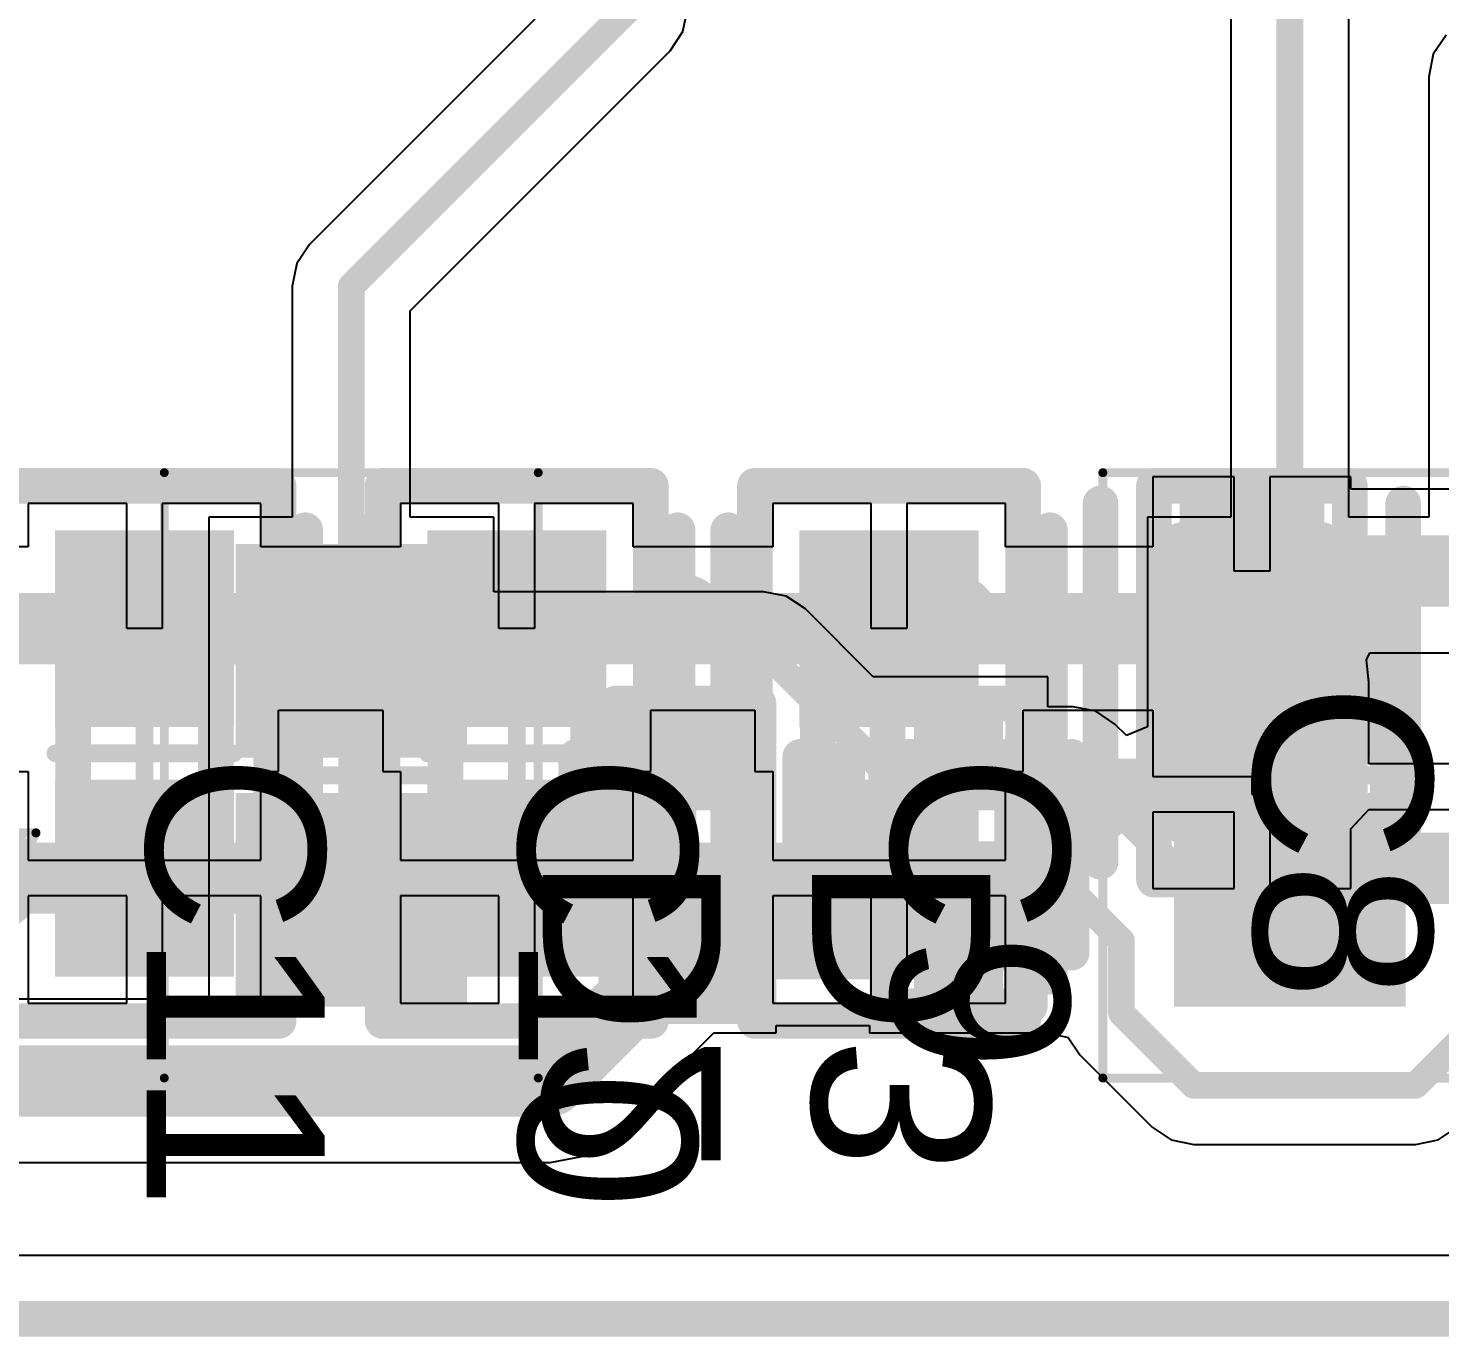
# Model space of a CAD drawing. Header units: millimetres. Extents: x 9.6 to 105, y 7.6 to 66.9.
# Drawn here: x 76.69 to 84.62, y 8.34 to 15.69 of the extents above; entities that cross this region are included whole.
import ezdxf

# ---------------------------------------------------------------- set-up
doc = ezdxf.new("R2010")
doc.units = ezdxf.units.MM
for name, color, linetype in [('BottomLayer', 5, 'Continuous'), ('BottomOverlay', 54, 'Continuous'), ('BottomPaste', 16, 'Continuous'), ('BottomSolder', 6, 'Continuous'), ('DrillDrawing', 1, 'Continuous'), ('KeepOutLayer', 6, 'Continuous'), ('Mechanical13', 56, 'Continuous'), ('Mechanical15', 56, 'Continuous'), ('Mechanical16', 56, 'Continuous'), ('Mechanical2', 216, 'Continuous'), ('Mechanical20', 56, 'Continuous'), ('Mechanical21', 56, 'Continuous'), ('Mechanical23', 56, 'Continuous'), ('Mechanical24', 56, 'Continuous'), ('Mechanical3', 76, 'Continuous'), ('Mechanical5', 56, 'Continuous'), ('TopLayer', 1, 'Continuous'), ('TopOverlay', 2, 'Continuous'), ('TopPaste', 8, 'Continuous'), ('TopSolder', 216, 'Continuous')]:
    doc.layers.add(name, color=color, linetype=linetype)
doc.styles.add('Arial', font='arial.ttf', dxfattribs={"height": 0.2})

msp = doc.modelspace()

# ---------------------------------------------------------------- hatches: boundary and pattern name
at = {"layer": 'BottomLayer'}
for points in [[(79.054, 11.695), (77.954, 11.695), (77.954, 12.695), (79.054, 12.695)], [(84.3249, 11.695), (83.2249, 11.695), (83.2249, 12.695), (84.3249, 12.695)], [(80.641, 11.799), (80.641, 11.299), (80.141, 11.299), (80.141, 11.799)], [(82.165, 11.799), (82.165, 11.299), (81.665, 11.299), (81.665, 11.799)], [(79.054, 10.2951), (77.954, 10.2951), (77.954, 11.2951), (79.054, 11.2951)], [(84.3249, 10.2951), (83.2249, 10.2951), (83.2249, 11.2951), (84.3249, 11.2951)], [(80.641, 10.799), (80.641, 10.299), (80.141, 10.299), (80.141, 10.799)], [(82.165, 10.799), (82.165, 10.299), (81.665, 10.299), (81.665, 10.799)]]:
    msp.add_hatch(color=5, dxfattribs=at).paths.add_polyline_path(points)
at = {"layer": 'BottomPaste'}
for points in [[(79.004, 11.745), (78.004, 11.745), (78.004, 12.645), (79.004, 12.645)], [(84.2749, 11.745), (83.2749, 11.745), (83.2749, 12.645), (84.2749, 12.645)], [(80.641, 11.799), (80.641, 11.299), (80.141, 11.299), (80.141, 11.799)], [(82.165, 11.799), (82.165, 11.299), (81.665, 11.299), (81.665, 11.799)], [(79.004, 10.3451), (78.004, 10.3451), (78.004, 11.2451), (79.004, 11.2451)], [(84.2749, 10.3451), (83.2749, 10.3451), (83.2749, 11.2451), (84.2749, 11.2451)], [(80.641, 10.799), (80.641, 10.299), (80.141, 10.299), (80.141, 10.799)], [(82.165, 10.799), (82.165, 10.299), (81.665, 10.299), (81.665, 10.799)]]:
    msp.add_hatch(color=16, dxfattribs=at).paths.add_polyline_path(points)
at = {"layer": 'BottomSolder'}
for points in [[(79.154, 11.595), (77.854, 11.595), (77.854, 12.795), (79.154, 12.795)], [(84.4249, 11.595), (83.1249, 11.595), (83.1249, 12.795), (84.4249, 12.795)], [(80.641, 11.799), (80.641, 11.299), (80.141, 11.299), (80.141, 11.799)], [(82.165, 11.799), (82.165, 11.299), (81.665, 11.299), (81.665, 11.799)], [(79.154, 10.1951), (77.854, 10.1951), (77.854, 11.3951), (79.154, 11.3951)], [(84.4249, 10.1951), (83.1249, 10.1951), (83.1249, 11.3951), (84.4249, 11.3951)], [(80.641, 10.799), (80.641, 10.299), (80.141, 10.299), (80.141, 10.799)], [(82.165, 10.799), (82.165, 10.299), (81.665, 10.299), (81.665, 10.799)]]:
    msp.add_hatch(color=6, dxfattribs=at).paths.add_polyline_path(points)
h = msp.add_hatch(color=6, dxfattribs=at)
edge = h.paths.add_edge_path()
edge.add_arc((76.4794, 10.9178), 0.3, 0, 360)
at = {"layer": 'TopLayer'}
for points in [[(83.9678, 13.0215), (83.9678, 12.2634), (83.1557, 12.2634), (83.1557, 13.0215)], [(77.8461, 12.8715), (77.8461, 11.7665), (76.8399, 11.7665), (76.8399, 12.8715)], [(79.9367, 12.8715), (79.9367, 11.7665), (78.9305, 11.7665), (78.9305, 12.8715)], [(82.0273, 12.8715), (82.0273, 11.7665), (81.0211, 11.7665), (81.0211, 12.8715)], [(83.9678, 11.7675), (83.9678, 11.0094), (83.1557, 11.0094), (83.1557, 11.7675)], [(77.8461, 11.4704), (77.8461, 10.3653), (76.8399, 10.3653), (76.8399, 11.4704)], [(79.9367, 11.4704), (79.9367, 10.3653), (78.9305, 10.3653), (78.9305, 11.4704)], [(82.0273, 11.4704), (82.0273, 10.3653), (81.0211, 10.3653), (81.0211, 11.4704)]]:
    msp.add_hatch(color=1, dxfattribs=at).paths.add_polyline_path(points)
at = {"layer": 'TopPaste'}
for points in [[(83.9678, 13.0215), (83.9678, 12.2634), (83.1557, 12.2634), (83.1557, 13.0215)], [(77.8461, 12.8715), (77.8461, 11.7665), (76.8399, 11.7665), (76.8399, 12.8715)], [(79.9367, 12.8715), (79.9367, 11.7665), (78.9305, 11.7665), (78.9305, 12.8715)], [(82.0273, 12.8715), (82.0273, 11.7665), (81.0211, 11.7665), (81.0211, 12.8715)], [(83.9678, 11.7675), (83.9678, 11.0094), (83.1557, 11.0094), (83.1557, 11.7675)], [(77.8461, 11.4704), (77.8461, 10.3653), (76.8399, 10.3653), (76.8399, 11.4704)], [(79.9367, 11.4704), (79.9367, 10.3653), (78.9305, 10.3653), (78.9305, 11.4704)], [(82.0273, 11.4704), (82.0273, 10.3653), (81.0211, 10.3653), (81.0211, 11.4704)]]:
    msp.add_hatch(color=8, dxfattribs=at).paths.add_polyline_path(points)
at = {"layer": 'TopSolder'}
for points in [[(83.9678, 13.0215), (83.9678, 12.2634), (83.1557, 12.2634), (83.1557, 13.0215)], [(77.8461, 12.8715), (77.8461, 11.7665), (76.8399, 11.7665), (76.8399, 12.8715)], [(79.9367, 12.8715), (79.9367, 11.7665), (78.9305, 11.7665), (78.9305, 12.8715)], [(82.0273, 12.8715), (82.0273, 11.7665), (81.0211, 11.7665), (81.0211, 12.8715)], [(83.9678, 11.7675), (83.9678, 11.0094), (83.1557, 11.0094), (83.1557, 11.7675)], [(77.8461, 11.4704), (77.8461, 10.3653), (76.8399, 10.3653), (76.8399, 11.4704)], [(79.9367, 11.4704), (79.9367, 10.3653), (78.9305, 10.3653), (78.9305, 11.4704)], [(82.0273, 11.4704), (82.0273, 10.3653), (81.0211, 10.3653), (81.0211, 11.4704)]]:
    msp.add_hatch(color=216, dxfattribs=at).paths.add_polyline_path(points)
h = msp.add_hatch(color=216, dxfattribs=at)
edge = h.paths.add_edge_path()
edge.add_arc((76.4794, 10.9178), 0.3, 0, 360)

# ---------------------------------------------------------------- linework, layer by layer
at = {"layer": 'BottomLayer'}
for p, q in [((84.1063, 12.945), (84.1063, 17.0123)), ((83.4436, 16.875), (83.4436, 12.945)), ((80.3669, 15.672), (80.3922, 15.7988)), ((79.5355, 15.7421), (78.2697, 14.4763)), ((80.2951, 15.5645), (80.3669, 15.672)), ((84.6525, 15.6521), (84.5807, 15.5446)), ((78.8353, 14.1047), (80.2951, 15.5645)), ((84.5807, 15.5446), (84.5554, 15.4178)), ((84.5554, 15.4178), (84.5554, 12.945)), ((78.2697, 14.4763), (78.1978, 14.3688)), ((78.1978, 14.3688), (78.1726, 14.242)), ((78.1726, 14.242), (78.1726, 12.945)), ((78.8353, 12.945), (78.8353, 14.1047)), ((78.1726, 12.945), (77.704, 12.945)), ((77.704, 12.945), (77.704, 11.445)), ((79.304, 12.945), (78.8353, 12.945)), ((79.304, 12.5264), (79.304, 12.945)), ((83.4436, 12.945), (82.9749, 12.945)), ((82.9749, 12.945), (82.9749, 11.7666)), ((84.5554, 12.945), (84.1063, 12.945)), ((80.8198, 12.5264), (79.304, 12.5264)), ((80.9466, 12.5012), (80.8198, 12.5264)), ((81.0541, 12.4294), (80.9466, 12.5012)), ((81.4344, 12.049), (81.0541, 12.4294)), ((82.415, 12.049), (81.4344, 12.049)), ((82.415, 11.8803), (82.415, 12.049)), ((82.558, 11.8803), (82.415, 11.8803)), ((82.6848, 11.8551), (82.558, 11.8803)), ((82.7923, 11.7833), (82.6848, 11.8551)), ((82.8576, 11.718), (82.7923, 11.7833)), ((82.9749, 11.7666), (82.8576, 11.718)), ((77.704, 11.445), (77.704, 10.2378)), ((77.704, 10.2378), (73.723, 10.2378)), ((80.891, 10.049), (80.891, 10.0902)), ((80.891, 10.0902), (81.415, 10.0902)), ((81.415, 10.0902), (81.415, 10.049)), ((79.9455, 9.4546), (80.5399, 10.049)), ((80.5399, 10.049), (80.891, 10.049)), ((81.415, 10.049), (82.415, 10.049)), ((82.415, 10.049), (82.415, 10.049)), ((82.415, 10.049), (82.5308, 10.0219)), ((82.5308, 10.0219), (82.5951, 9.9257)), ((82.5951, 9.9257), (83.0015, 9.5193)), ((83.0015, 9.5193), (83.109, 9.4475)), ((84.6072, 9.4475), (84.7147, 9.5193)), ((79.7966, 9.3551), (79.9455, 9.4546)), ((83.109, 9.4475), (83.2358, 9.4222)), ((84.4804, 9.4222), (84.6072, 9.4475)), ((79.621, 9.3202), (79.7966, 9.3551)), ((83.2358, 9.4222), (84.4804, 9.4222)), ((73.533, 9.3202), (79.621, 9.3202)), ((101.2614, 8.7989), (13.2926, 8.7989))]:
    msp.add_line(p, q, dxfattribs=at)
for points, const_width in [([(83.7749, 12.195), (83.7749, 17.0123)], 0.15), ([(78.504, 14.242), (80.0608, 15.7988)], 0.15), ([(78.504, 12.195), (78.504, 14.242)], 0.15), ([(78.504, 12.195), (80.8198, 12.195)], 0.15), ([(80.8198, 12.195), (81.4832, 11.5316)], 0.15), ([(79.6371, 10.7951), (80.391, 11.549)], 0.15), ([(81.4832, 11.1506), (81.4832, 11.5316)], 0.15), ([(81.915, 11.549), (82.558, 11.549)], 0.15), ([(82.558, 11.549), (83.3119, 10.7951)], 0.15), ([(81.4832, 11.1506), (81.5848, 11.049)], 0.15), ([(81.5848, 11.049), (82.3468, 11.049)], 0.15), ([(82.3468, 11.049), (82.8294, 10.5664)], 0.15), ([(78.504, 10.7951), (79.6371, 10.7951)], 0.15), ([(83.3119, 10.7951), (83.7749, 10.7951)], 0.15), ([(79.621, 9.779), (80.391, 10.549)], 0.4), ([(80.391, 10.549), (81.915, 10.549)], 0.4), ([(82.8294, 10.16), (82.8294, 10.5664)], 0.15), ([(82.8294, 10.16), (83.2358, 9.7536)], 0.15), ([(84.4804, 9.7536), (84.8868, 10.16)], 0.15), ([(75.311, 9.779), (79.621, 9.779)], 0.4), ([(83.2358, 9.7536), (84.4804, 9.7536)], 0.15)]:
    msp.add_lwpolyline(points, dxfattribs=dict(at, const_width=const_width))
for points, const_width in [([(78.4665, 14.242, 1), (78.5415, 14.242, 1)], 0.075), ([(78.4665, 14.242, 1), (78.5415, 14.242, 1)], 0.075), ([(78.4665, 12.195, 1), (78.5415, 12.195, 1)], 0.075), ([(78.4665, 12.195, 1), (78.5415, 12.195, 1)], 0.075), ([(80.7823, 12.195, 1), (80.8573, 12.195, 1)], 0.075), ([(80.7823, 12.195, 1), (80.8573, 12.195, 1)], 0.075), ([(83.7374, 12.195, 1), (83.8124, 12.195, 1)], 0.075), ([(80.3535, 11.549, 1), (80.4285, 11.549, 1)], 0.075), ([(81.4457, 11.5316, 1), (81.5207, 11.5316, 1)], 0.075), ([(81.4457, 11.5316, 1), (81.5207, 11.5316, 1)], 0.075), ([(81.8775, 11.549, 1), (81.9525, 11.549, 1)], 0.075), ([(82.5205, 11.549, 1), (82.5955, 11.549, 1)], 0.075), ([(82.5205, 11.549, 1), (82.5955, 11.549, 1)], 0.075), ([(81.4457, 11.1506, 1), (81.5207, 11.1506, 1)], 0.075), ([(81.4457, 11.1506, 1), (81.5207, 11.1506, 1)], 0.075), ([(81.5473, 11.049, 1), (81.6223, 11.049, 1)], 0.075), ([(81.5473, 11.049, 1), (81.6223, 11.049, 1)], 0.075), ([(82.3093, 11.049, 1), (82.3843, 11.049, 1)], 0.075), ([(82.3093, 11.049, 1), (82.3843, 11.049, 1)], 0.075), ([(78.4665, 10.7951, 1), (78.5415, 10.7951, 1)], 0.075), ([(79.5996, 10.7951, 1), (79.6746, 10.7951, 1)], 0.075), ([(79.5996, 10.7951, 1), (79.6746, 10.7951, 1)], 0.075), ([(83.2744, 10.7951, 1), (83.3494, 10.7951, 1)], 0.075), ([(83.2744, 10.7951, 1), (83.3494, 10.7951, 1)], 0.075), ([(83.7374, 10.7951, 1), (83.8124, 10.7951, 1)], 0.075), ([(80.291, 10.549, 1), (80.491, 10.549, 1)], 0.2), ([(80.291, 10.549, 1), (80.491, 10.549, 1)], 0.2), ([(81.815, 10.549, 1), (82.015, 10.549, 1)], 0.2), ([(82.7919, 10.5664, 1), (82.8669, 10.5664, 1)], 0.075), ([(82.7919, 10.5664, 1), (82.8669, 10.5664, 1)], 0.075), ([(82.7919, 10.16, 1), (82.8669, 10.16, 1)], 0.075), ([(82.7919, 10.16, 1), (82.8669, 10.16, 1)], 0.075), ([(79.521, 9.779, 1), (79.721, 9.779, 1)], 0.2), ([(79.521, 9.779, 1), (79.721, 9.779, 1)], 0.2), ([(83.1983, 9.7536, 1), (83.2733, 9.7536, 1)], 0.075), ([(83.1983, 9.7536, 1), (83.2733, 9.7536, 1)], 0.075), ([(84.4429, 9.7536, 1), (84.5179, 9.7536, 1)], 0.075), ([(84.4429, 9.7536, 1), (84.5179, 9.7536, 1)], 0.075)]:
    msp.add_lwpolyline(points, format="xyb", close=True, dxfattribs=dict(at, const_width=const_width))
at = {"layer": 'BottomOverlay'}
for points, const_width in [([(80.491, 12.374, 1), (80.241, 12.374, 1)], 0.25), ([(82.015, 12.374, 1), (81.765, 12.374, 1)], 0.25), ([(80.1785, 12.374, 1), (80.3035, 12.374, 1)], 0.125), ([(80.4285, 12.374, 1), (80.5535, 12.374, 1)], 0.125), ([(81.7025, 12.374, 1), (81.8275, 12.374, 1)], 0.125), ([(81.9525, 12.374, 1), (82.0775, 12.374, 1)], 0.125), ([(79.716, 11.599, 1), (79.816, 11.599, 1)], 0.1), ([(80.9757, 11.599, 1), (81.0757, 11.599, 1)], 0.1), ([(81.24, 11.599, 1), (81.34, 11.599, 1)], 0.1), ([(82.4997, 11.599, 1), (82.5997, 11.599, 1)], 0.1), ([(79.716, 10.499, 1), (79.816, 10.499, 1)], 0.1), ([(80.9757, 10.499, 1), (81.0757, 10.499, 1)], 0.1), ([(81.24, 10.499, 1), (81.34, 10.499, 1)], 0.1), ([(82.4997, 10.499, 1), (82.5997, 10.499, 1)], 0.1)]:
    msp.add_lwpolyline(points, format="xyb", close=True, dxfattribs=dict(at, const_width=const_width))
at = {"layer": 'BottomOverlay', "const_width": 0.2}
for points in [[(79.766, 10.499), (79.766, 11.599)], [(81.0257, 10.499), (81.0257, 11.599)], [(81.29, 10.499), (81.29, 11.599)], [(82.5497, 10.499), (82.5497, 11.599)]]:
    msp.add_lwpolyline(points, dxfattribs=at)
at = {"layer": 'DrillDrawing', "const_width": 0.0508}
for points in [[(76.2254, 11.1718), (76.7334, 11.1718)], [(76.4794, 10.6638), (76.7334, 11.1718)]]:
    msp.add_lwpolyline(points, dxfattribs=at)
at = {"layer": 'DrillDrawing', "const_width": 0.0254}
msp.add_lwpolyline([(76.7207, 11.1718, 1), (76.7461, 11.1718, 1)], format="xyb", close=True, dxfattribs=at)
msp.add_lwpolyline([(76.7207, 11.1718, 1), (76.7461, 11.1718, 1)], format="xyb", close=True, dxfattribs=at)
at = {"layer": 'KeepOutLayer', "const_width": 0.2}
msp.add_lwpolyline([(13.277, 8.442), (101.277, 8.442)], dxfattribs=at)
at = {"layer": 'Mechanical13', "const_width": 0.1}
for points in [[(78.004, 12.395), (79.004, 12.395)], [(78.004, 10.5951), (78.004, 12.395)], [(79.004, 10.5951), (79.004, 12.395)], [(83.2749, 12.395), (84.2749, 12.395)], [(83.2749, 10.5951), (83.2749, 12.395)], [(84.2749, 10.5951), (84.2749, 12.395)], [(78.004, 10.5951), (79.004, 10.5951)], [(83.2749, 10.5951), (84.2749, 10.5951)]]:
    msp.add_lwpolyline(points, dxfattribs=at)
at = {"layer": 'Mechanical13', "const_width": 0.05}
for points in [[(77.979, 12.395, 1), (78.029, 12.395, 1)], [(77.979, 12.395, 1), (78.029, 12.395, 1)], [(78.979, 12.395, 1), (79.029, 12.395, 1)], [(78.979, 12.395, 1), (79.029, 12.395, 1)], [(83.2499, 12.395, 1), (83.2999, 12.395, 1)], [(83.2499, 12.395, 1), (83.2999, 12.395, 1)], [(84.2499, 12.395, 1), (84.2999, 12.395, 1)], [(84.2499, 12.395, 1), (84.2999, 12.395, 1)], [(77.979, 10.5951, 1), (78.029, 10.5951, 1)], [(77.979, 10.5951, 1), (78.029, 10.5951, 1)], [(78.979, 10.5951, 1), (79.029, 10.5951, 1)], [(78.979, 10.5951, 1), (79.029, 10.5951, 1)], [(83.2499, 10.5951, 1), (83.2999, 10.5951, 1)], [(83.2499, 10.5951, 1), (83.2999, 10.5951, 1)], [(84.2499, 10.5951, 1), (84.2999, 10.5951, 1)], [(84.2499, 10.5951, 1), (84.2999, 10.5951, 1)]]:
    msp.add_lwpolyline(points, format="xyb", close=True, dxfattribs=at)
at = {"layer": 'Mechanical15'}
for points, const_width in [([(77.454, 13.195), (79.554, 13.195)], 0.05), ([(77.454, 9.795), (77.454, 13.195)], 0.05), ([(79.554, 9.795), (79.554, 13.195)], 0.05), ([(82.725, 13.195), (84.8249, 13.195)], 0.05), ([(82.725, 9.795), (82.725, 13.195)], 0.05), ([(78.504, 10.9951), (78.504, 11.995)], 0.1), ([(83.7749, 10.9951), (83.7749, 11.995)], 0.1), ([(78.004, 11.495), (79.004, 11.495)], 0.1), ([(83.2749, 11.495), (84.2749, 11.495)], 0.1), ([(77.454, 9.795), (79.554, 9.795)], 0.05), ([(82.725, 9.795), (84.8249, 9.795)], 0.05)]:
    msp.add_lwpolyline(points, dxfattribs=dict(at, const_width=const_width))
for points, const_width in [([(77.4415, 13.195, 1), (77.4665, 13.195, 1)], 0.025), ([(77.4415, 13.195, 1), (77.4665, 13.195, 1)], 0.025), ([(79.5415, 13.195, 1), (79.5665, 13.195, 1)], 0.025), ([(79.5415, 13.195, 1), (79.5665, 13.195, 1)], 0.025), ([(82.7125, 13.195, 1), (82.7375, 13.195, 1)], 0.025), ([(82.7125, 13.195, 1), (82.7375, 13.195, 1)], 0.025), ([(78.479, 11.995, 1), (78.529, 11.995, 1)], 0.05), ([(83.7499, 11.995, 1), (83.7999, 11.995, 1)], 0.05), ([(77.979, 11.495, 1), (78.029, 11.495, 1)], 0.05), ([(78.979, 11.495, 1), (79.029, 11.495, 1)], 0.05), ([(83.2499, 11.495, 1), (83.2999, 11.495, 1)], 0.05), ([(84.2499, 11.495, 1), (84.2999, 11.495, 1)], 0.05), ([(78.479, 10.9951, 1), (78.529, 10.9951, 1)], 0.05), ([(83.7499, 10.9951, 1), (83.7999, 10.9951, 1)], 0.05), ([(77.4415, 9.795, 1), (77.4665, 9.795, 1)], 0.025), ([(77.4415, 9.795, 1), (77.4665, 9.795, 1)], 0.025), ([(79.5415, 9.795, 1), (79.5665, 9.795, 1)], 0.025), ([(79.5415, 9.795, 1), (79.5665, 9.795, 1)], 0.025), ([(82.7125, 9.795, 1), (82.7375, 9.795, 1)], 0.025), ([(82.7125, 9.795, 1), (82.7375, 9.795, 1)], 0.025)]:
    msp.add_lwpolyline(points, format="xyb", close=True, dxfattribs=dict(at, const_width=const_width))
at = {"layer": 'Mechanical16', "const_width": 0.1}
for points in [[(83.5618, 11.5154), (83.5618, 12.5154)], [(77.343, 11.1184), (77.343, 12.1184)], [(79.4336, 11.1184), (79.4336, 12.1184)], [(81.5242, 11.1184), (81.5242, 12.1184)], [(83.0618, 12.0155), (84.0618, 12.0155)], [(76.843, 11.6184), (77.843, 11.6184)], [(78.9336, 11.6184), (79.9336, 11.6184)], [(81.0243, 11.6184), (82.0243, 11.6184)]]:
    msp.add_lwpolyline(points, dxfattribs=at)
at = {"layer": 'Mechanical16', "const_width": 0.05}
for points in [[(83.5368, 12.5154, 1), (83.5868, 12.5154, 1)], [(77.318, 12.1184, 1), (77.368, 12.1184, 1)], [(79.4086, 12.1184, 1), (79.4586, 12.1184, 1)], [(81.4992, 12.1184, 1), (81.5492, 12.1184, 1)], [(83.0368, 12.0155, 1), (83.0868, 12.0155, 1)], [(84.0368, 12.0155, 1), (84.0868, 12.0155, 1)], [(76.818, 11.6184, 1), (76.868, 11.6184, 1)], [(77.818, 11.6184, 1), (77.868, 11.6184, 1)], [(78.9087, 11.6184, 1), (78.9586, 11.6184, 1)], [(79.9086, 11.6184, 1), (79.9586, 11.6184, 1)], [(80.9993, 11.6184, 1), (81.0493, 11.6184, 1)], [(81.9993, 11.6184, 1), (82.0493, 11.6184, 1)], [(83.5368, 11.5154, 1), (83.5868, 11.5154, 1)], [(77.318, 11.1184, 1), (77.368, 11.1184, 1)], [(79.4086, 11.1184, 1), (79.4586, 11.1184, 1)], [(81.4992, 11.1184, 1), (81.5492, 11.1184, 1)]]:
    msp.add_lwpolyline(points, format="xyb", close=True, dxfattribs=at)
at = {"layer": 'Mechanical2', "const_width": 0.2}
for points in [[(83.1618, 12.8155), (83.9618, 12.8155)], [(83.1618, 11.2155), (83.1618, 12.8155)], [(83.9618, 11.2155), (83.9618, 12.8155)], [(76.943, 10.8184), (76.943, 12.4184)], [(76.943, 12.4184), (77.743, 12.4184)], [(77.743, 10.8184), (77.743, 12.4184)], [(79.0336, 10.8184), (79.0336, 12.4184)], [(79.0336, 12.4184), (79.8336, 12.4184)], [(79.8336, 10.8184), (79.8336, 12.4184)], [(81.1242, 10.8184), (81.1242, 12.4184)], [(81.1242, 12.4184), (81.9242, 12.4184)], [(81.9242, 10.8184), (81.9242, 12.4184)], [(83.1618, 11.2155), (83.9618, 11.2155)], [(76.943, 10.8184), (77.743, 10.8184)], [(79.0336, 10.8184), (79.8336, 10.8184)], [(81.1242, 10.8184), (81.9242, 10.8184)]]:
    msp.add_lwpolyline(points, dxfattribs=at)
at = {"layer": 'Mechanical2', "const_width": 0.1}
for points in [[(83.1118, 12.8155, 1), (83.2118, 12.8155, 1)], [(83.1118, 12.8155, 1), (83.2118, 12.8155, 1)], [(83.9118, 12.8155, 1), (84.0118, 12.8155, 1)], [(83.9118, 12.8155, 1), (84.0118, 12.8155, 1)], [(76.893, 12.4184, 1), (76.993, 12.4184, 1)], [(76.893, 12.4184, 1), (76.993, 12.4184, 1)], [(77.693, 12.4184, 1), (77.793, 12.4184, 1)], [(77.693, 12.4184, 1), (77.793, 12.4184, 1)], [(78.9836, 12.4184, 1), (79.0836, 12.4184, 1)], [(78.9836, 12.4184, 1), (79.0836, 12.4184, 1)], [(79.7836, 12.4184, 1), (79.8836, 12.4184, 1)], [(79.7836, 12.4184, 1), (79.8836, 12.4184, 1)], [(81.0742, 12.4184, 1), (81.1742, 12.4184, 1)], [(81.0742, 12.4184, 1), (81.1742, 12.4184, 1)], [(81.8742, 12.4184, 1), (81.9742, 12.4184, 1)], [(81.8742, 12.4184, 1), (81.9742, 12.4184, 1)], [(83.1118, 11.2155, 1), (83.2118, 11.2155, 1)], [(83.1118, 11.2155, 1), (83.2118, 11.2155, 1)], [(83.9118, 11.2155, 1), (84.0118, 11.2155, 1)], [(83.9118, 11.2155, 1), (84.0118, 11.2155, 1)], [(76.893, 10.8184, 1), (76.993, 10.8184, 1)], [(76.893, 10.8184, 1), (76.993, 10.8184, 1)], [(77.693, 10.8184, 1), (77.793, 10.8184, 1)], [(77.693, 10.8184, 1), (77.793, 10.8184, 1)], [(78.9836, 10.8184, 1), (79.0836, 10.8184, 1)], [(78.9836, 10.8184, 1), (79.0836, 10.8184, 1)], [(79.7836, 10.8184, 1), (79.8836, 10.8184, 1)], [(79.7836, 10.8184, 1), (79.8836, 10.8184, 1)], [(81.0742, 10.8184, 1), (81.1742, 10.8184, 1)], [(81.0742, 10.8184, 1), (81.1742, 10.8184, 1)], [(81.8742, 10.8184, 1), (81.9742, 10.8184, 1)], [(81.8742, 10.8184, 1), (81.9742, 10.8184, 1)]]:
    msp.add_lwpolyline(points, format="xyb", close=True, dxfattribs=at)
at = {"layer": 'Mechanical20', "const_width": 0.2}
for points in [[(79.991, 11.899), (80.791, 11.899)], [(79.991, 10.199), (79.991, 11.899)], [(80.791, 10.199), (80.791, 11.899)], [(81.515, 11.899), (82.315, 11.899)], [(81.515, 10.199), (81.515, 11.899)], [(82.315, 10.199), (82.315, 11.899)], [(79.991, 10.199), (80.791, 10.199)], [(81.515, 10.199), (82.315, 10.199)]]:
    msp.add_lwpolyline(points, dxfattribs=at)
at = {"layer": 'Mechanical20', "const_width": 0.1}
for points in [[(79.941, 11.899, 1), (80.041, 11.899, 1)], [(79.941, 11.899, 1), (80.041, 11.899, 1)], [(80.741, 11.899, 1), (80.841, 11.899, 1)], [(80.741, 11.899, 1), (80.841, 11.899, 1)], [(81.465, 11.899, 1), (81.565, 11.899, 1)], [(81.465, 11.899, 1), (81.565, 11.899, 1)], [(82.265, 11.899, 1), (82.365, 11.899, 1)], [(82.265, 11.899, 1), (82.365, 11.899, 1)], [(79.941, 10.199, 1), (80.041, 10.199, 1)], [(79.941, 10.199, 1), (80.041, 10.199, 1)], [(80.741, 10.199, 1), (80.841, 10.199, 1)], [(80.741, 10.199, 1), (80.841, 10.199, 1)], [(81.465, 10.199, 1), (81.565, 10.199, 1)], [(81.465, 10.199, 1), (81.565, 10.199, 1)], [(82.265, 10.199, 1), (82.365, 10.199, 1)], [(82.265, 10.199, 1), (82.365, 10.199, 1)]]:
    msp.add_lwpolyline(points, format="xyb", close=True, dxfattribs=at)
at = {"layer": 'Mechanical21', "const_width": 0.2}
for points in [[(79.991, 11.899), (80.791, 11.899)], [(79.991, 10.199), (79.991, 11.899)], [(80.791, 10.199), (80.791, 11.899)], [(81.515, 11.899), (82.315, 11.899)], [(81.515, 10.199), (81.515, 11.899)], [(82.315, 10.199), (82.315, 11.899)], [(79.991, 10.199), (80.791, 10.199)], [(81.515, 10.199), (82.315, 10.199)]]:
    msp.add_lwpolyline(points, dxfattribs=at)
at = {"layer": 'Mechanical21', "const_width": 0.1}
for points in [[(79.941, 11.899, 1), (80.041, 11.899, 1)], [(79.941, 11.899, 1), (80.041, 11.899, 1)], [(80.741, 11.899, 1), (80.841, 11.899, 1)], [(80.741, 11.899, 1), (80.841, 11.899, 1)], [(81.465, 11.899, 1), (81.565, 11.899, 1)], [(81.465, 11.899, 1), (81.565, 11.899, 1)], [(82.265, 11.899, 1), (82.365, 11.899, 1)], [(82.265, 11.899, 1), (82.365, 11.899, 1)], [(79.941, 10.199, 1), (80.041, 10.199, 1)], [(79.941, 10.199, 1), (80.041, 10.199, 1)], [(80.741, 10.199, 1), (80.841, 10.199, 1)], [(80.741, 10.199, 1), (80.841, 10.199, 1)], [(81.465, 10.199, 1), (81.565, 10.199, 1)], [(81.465, 10.199, 1), (81.565, 10.199, 1)], [(82.265, 10.199, 1), (82.365, 10.199, 1)], [(82.265, 10.199, 1), (82.365, 10.199, 1)]]:
    msp.add_lwpolyline(points, format="xyb", close=True, dxfattribs=at)
at = {"layer": 'Mechanical23', "const_width": 0.2}
for points in [[(80.091, 11.599), (80.691, 11.599)], [(80.091, 10.499), (80.091, 11.599)], [(80.691, 10.499), (80.691, 11.599)], [(81.615, 11.599), (82.215, 11.599)], [(81.615, 10.499), (81.615, 11.599)], [(82.215, 10.499), (82.215, 11.599)], [(80.091, 10.499), (80.691, 10.499)], [(81.615, 10.499), (82.215, 10.499)]]:
    msp.add_lwpolyline(points, dxfattribs=at)
at = {"layer": 'Mechanical23', "const_width": 0.1}
for points in [[(80.041, 11.599, 1), (80.141, 11.599, 1)], [(80.041, 11.599, 1), (80.141, 11.599, 1)], [(80.641, 11.599, 1), (80.741, 11.599, 1)], [(80.641, 11.599, 1), (80.741, 11.599, 1)], [(81.565, 11.599, 1), (81.665, 11.599, 1)], [(81.565, 11.599, 1), (81.665, 11.599, 1)], [(82.165, 11.599, 1), (82.265, 11.599, 1)], [(82.165, 11.599, 1), (82.265, 11.599, 1)], [(80.041, 10.499, 1), (80.141, 10.499, 1)], [(80.041, 10.499, 1), (80.141, 10.499, 1)], [(80.641, 10.499, 1), (80.741, 10.499, 1)], [(80.641, 10.499, 1), (80.741, 10.499, 1)], [(81.565, 10.499, 1), (81.665, 10.499, 1)], [(81.565, 10.499, 1), (81.665, 10.499, 1)], [(82.165, 10.499, 1), (82.265, 10.499, 1)], [(82.165, 10.499, 1), (82.265, 10.499, 1)]]:
    msp.add_lwpolyline(points, format="xyb", close=True, dxfattribs=at)
at = {"layer": 'Mechanical24', "const_width": 0.1}
for points in [[(80.391, 10.549), (80.391, 11.549)], [(81.915, 10.549), (81.915, 11.549)], [(79.891, 11.049), (80.891, 11.049)], [(81.415, 11.049), (82.415, 11.049)]]:
    msp.add_lwpolyline(points, dxfattribs=at)
at = {"layer": 'Mechanical24', "const_width": 0.05}
for points in [[(80.366, 11.549, 1), (80.416, 11.549, 1)], [(81.89, 11.549, 1), (81.94, 11.549, 1)], [(79.866, 11.049, 1), (79.916, 11.049, 1)], [(80.866, 11.049, 1), (80.916, 11.049, 1)], [(81.39, 11.049, 1), (81.44, 11.049, 1)], [(82.39, 11.049, 1), (82.44, 11.049, 1)], [(80.366, 10.549, 1), (80.416, 10.549, 1)], [(81.89, 10.549, 1), (81.94, 10.549, 1)]]:
    msp.add_lwpolyline(points, format="xyb", close=True, dxfattribs=at)
at = {"layer": 'Mechanical3', "const_width": 0.2}
for points in [[(76.5899, 13.1215), (78.0961, 13.1215)], [(78.0961, 10.1153), (78.0961, 13.1215)], [(78.6805, 10.1153), (78.6805, 13.1215)], [(78.6805, 13.1215), (80.1867, 13.1215)], [(80.1867, 10.1153), (80.1867, 13.1215)], [(80.7712, 10.1153), (80.7712, 13.1215)], [(80.7712, 13.1215), (82.2774, 13.1215)], [(82.2774, 10.1153), (82.2774, 13.1215)], [(83.0118, 13.1215), (84.1118, 13.1215)], [(83.0118, 10.9094), (83.0118, 13.1215)], [(84.1118, 10.9094), (84.1118, 13.1215)], [(83.0118, 10.9094), (84.1118, 10.9094)], [(76.5899, 10.1153), (78.0961, 10.1153)], [(78.6805, 10.1153), (80.1867, 10.1153)], [(80.7712, 10.1153), (82.2774, 10.1153)]]:
    msp.add_lwpolyline(points, dxfattribs=at)
at = {"layer": 'Mechanical3', "const_width": 0.1}
for points in [[(78.0461, 13.1215, 1), (78.1461, 13.1215, 1)], [(78.0461, 13.1215, 1), (78.1461, 13.1215, 1)], [(78.6305, 13.1215, 1), (78.7305, 13.1215, 1)], [(78.6305, 13.1215, 1), (78.7305, 13.1215, 1)], [(80.1367, 13.1215, 1), (80.2367, 13.1215, 1)], [(80.1367, 13.1215, 1), (80.2367, 13.1215, 1)], [(80.7212, 13.1215, 1), (80.8212, 13.1215, 1)], [(80.7212, 13.1215, 1), (80.8212, 13.1215, 1)], [(82.2274, 13.1215, 1), (82.3274, 13.1215, 1)], [(82.2274, 13.1215, 1), (82.3274, 13.1215, 1)], [(82.9618, 13.1215, 1), (83.0618, 13.1215, 1)], [(82.9618, 13.1215, 1), (83.0618, 13.1215, 1)], [(84.0618, 13.1215, 1), (84.1618, 13.1215, 1)], [(84.0618, 13.1215, 1), (84.1618, 13.1215, 1)], [(82.9618, 10.9094, 1), (83.0618, 10.9094, 1)], [(82.9618, 10.9094, 1), (83.0618, 10.9094, 1)], [(84.0618, 10.9094, 1), (84.1618, 10.9094, 1)], [(84.0618, 10.9094, 1), (84.1618, 10.9094, 1)], [(78.0461, 10.1153, 1), (78.1461, 10.1153, 1)], [(78.0461, 10.1153, 1), (78.1461, 10.1153, 1)], [(78.6305, 10.1153, 1), (78.7305, 10.1153, 1)], [(78.6305, 10.1153, 1), (78.7305, 10.1153, 1)], [(80.1367, 10.1153, 1), (80.2367, 10.1153, 1)], [(80.1367, 10.1153, 1), (80.2367, 10.1153, 1)], [(80.7212, 10.1153, 1), (80.8212, 10.1153, 1)], [(80.7212, 10.1153, 1), (80.8212, 10.1153, 1)], [(82.2274, 10.1153, 1), (82.3274, 10.1153, 1)], [(82.2274, 10.1153, 1), (82.3274, 10.1153, 1)]]:
    msp.add_lwpolyline(points, format="xyb", close=True, dxfattribs=at)
at = {"layer": 'Mechanical5', "const_width": 0.2}
for points in [[(76.5899, 13.1215), (78.0961, 13.1215)], [(78.0961, 10.1153), (78.0961, 13.1215)], [(78.6805, 10.1153), (78.6805, 13.1215)], [(78.6805, 13.1215), (80.1867, 13.1215)], [(80.1867, 10.1153), (80.1867, 13.1215)], [(80.7712, 10.1153), (80.7712, 13.1215)], [(80.7712, 13.1215), (82.2774, 13.1215)], [(82.2774, 10.1153), (82.2774, 13.1215)], [(83.0118, 13.1215), (84.1118, 13.1215)], [(83.0118, 10.9094), (83.0118, 13.1215)], [(84.1118, 10.9094), (84.1118, 13.1215)], [(83.0118, 10.9094), (84.1118, 10.9094)], [(76.5899, 10.1153), (78.0961, 10.1153)], [(78.6805, 10.1153), (80.1867, 10.1153)], [(80.7712, 10.1153), (82.2774, 10.1153)]]:
    msp.add_lwpolyline(points, dxfattribs=at)
at = {"layer": 'Mechanical5', "const_width": 0.1}
for points in [[(78.0461, 13.1215, 1), (78.1461, 13.1215, 1)], [(78.0461, 13.1215, 1), (78.1461, 13.1215, 1)], [(78.6305, 13.1215, 1), (78.7305, 13.1215, 1)], [(78.6305, 13.1215, 1), (78.7305, 13.1215, 1)], [(80.1367, 13.1215, 1), (80.2367, 13.1215, 1)], [(80.1367, 13.1215, 1), (80.2367, 13.1215, 1)], [(80.7212, 13.1215, 1), (80.8212, 13.1215, 1)], [(80.7212, 13.1215, 1), (80.8212, 13.1215, 1)], [(82.2274, 13.1215, 1), (82.3274, 13.1215, 1)], [(82.2274, 13.1215, 1), (82.3274, 13.1215, 1)], [(82.9618, 13.1215, 1), (83.0618, 13.1215, 1)], [(82.9618, 13.1215, 1), (83.0618, 13.1215, 1)], [(84.0618, 13.1215, 1), (84.1618, 13.1215, 1)], [(84.0618, 13.1215, 1), (84.1618, 13.1215, 1)], [(82.9618, 10.9094, 1), (83.0618, 10.9094, 1)], [(82.9618, 10.9094, 1), (83.0618, 10.9094, 1)], [(84.0618, 10.9094, 1), (84.1618, 10.9094, 1)], [(84.0618, 10.9094, 1), (84.1618, 10.9094, 1)], [(78.0461, 10.1153, 1), (78.1461, 10.1153, 1)], [(78.0461, 10.1153, 1), (78.1461, 10.1153, 1)], [(78.6305, 10.1153, 1), (78.7305, 10.1153, 1)], [(78.6305, 10.1153, 1), (78.7305, 10.1153, 1)], [(80.1367, 10.1153, 1), (80.2367, 10.1153, 1)], [(80.1367, 10.1153, 1), (80.2367, 10.1153, 1)], [(80.7212, 10.1153, 1), (80.8212, 10.1153, 1)], [(80.7212, 10.1153, 1), (80.8212, 10.1153, 1)], [(82.2274, 10.1153, 1), (82.3274, 10.1153, 1)], [(82.2274, 10.1153, 1), (82.3274, 10.1153, 1)]]:
    msp.add_lwpolyline(points, format="xyb", close=True, dxfattribs=at)
at = {"layer": 'TopLayer'}
for p, q in [((83.4618, 13.1715), (83.0057, 13.1715)), ((83.0057, 13.1715), (83.0057, 12.7778)), ((83.4618, 12.6424), (83.4618, 13.1715)), ((84.1178, 13.1715), (83.6618, 13.1715)), ((83.6618, 13.1715), (83.6618, 12.6424)), ((84.1178, 13.1013), (84.1178, 13.1715)), ((84.7154, 13.1013), (84.1178, 13.1013)), ((77.243, 13.0215), (76.6899, 13.0215)), ((76.6899, 13.0215), (76.6899, 12.7778)), ((77.243, 12.319), (77.243, 13.0215)), ((77.9961, 13.0215), (77.443, 13.0215)), ((77.443, 13.0215), (77.443, 12.319)), ((77.9961, 12.7778), (77.9961, 13.0215)), ((79.3336, 13.0215), (78.7805, 13.0215)), ((78.7805, 13.0215), (78.7805, 12.7778)), ((79.3336, 12.319), (79.3336, 13.0215)), ((80.0867, 13.0215), (79.5336, 13.0215)), ((79.5336, 13.0215), (79.5336, 12.319)), ((80.0867, 12.7778), (80.0867, 13.0215)), ((81.4242, 13.0215), (80.8711, 13.0215)), ((80.8711, 13.0215), (80.8711, 12.7778)), ((81.4242, 12.319), (81.4242, 13.0215)), ((82.1773, 13.0215), (81.6242, 13.0215)), ((81.6242, 13.0215), (81.6242, 12.319)), ((82.1773, 12.7778), (82.1773, 13.0215)), ((76.6899, 12.7778), (75.6203, 12.7778)), ((78.7805, 12.7778), (77.9961, 12.7778)), ((80.8711, 12.7778), (80.0867, 12.7778)), ((83.0057, 12.7778), (82.1773, 12.7778)), ((83.6618, 12.6424), (83.4618, 12.6424)), ((77.443, 12.319), (77.243, 12.319)), ((79.5336, 12.319), (79.3336, 12.319)), ((81.6242, 12.319), (81.4242, 12.319)), ((84.2051, 12.1445), (84.2242, 12.1836)), ((84.2179, 12.0175), (84.2051, 12.1445)), ((84.2242, 12.1836), (84.9054, 12.1836)), ((84.2178, 11.5589), (84.2178, 12.0175)), ((84.2178, 12.0175), (84.2179, 12.0175)), ((78.0961, 11.5165), (78.0961, 11.8602)), ((78.0961, 11.8602), (78.6805, 11.8602)), ((78.6805, 11.8602), (78.6805, 11.5165)), ((80.1867, 11.5165), (80.1867, 11.8602)), ((80.1867, 11.8602), (80.7711, 11.8602)), ((80.7711, 11.8602), (80.7711, 11.5165)), ((82.2773, 11.5165), (82.2773, 11.8602)), ((82.2773, 11.8602), (83.0057, 11.8602)), ((83.0057, 11.8602), (83.0057, 11.4884)), ((76.5899, 11.5165), (76.6899, 11.5165)), ((76.6899, 11.5165), (76.6899, 11.0178)), ((77.9961, 11.0178), (77.9961, 11.5165)), ((77.9961, 11.5165), (78.0961, 11.5165)), ((78.6805, 11.5165), (78.7805, 11.5165)), ((78.7805, 11.5165), (78.7805, 11.0178)), ((80.0867, 11.0178), (80.0867, 11.5165)), ((80.0867, 11.5165), (80.1867, 11.5165)), ((80.7711, 11.5165), (80.8711, 11.5165)), ((80.8711, 11.5165), (80.8711, 11.0178)), ((82.1773, 11.0178), (82.1773, 11.5165)), ((82.1773, 11.5165), (82.2773, 11.5165)), ((85.3459, 11.5589), (84.2178, 11.5589)), ((83.0057, 11.4884), (83.5618, 11.4884)), ((83.5618, 11.4884), (83.5618, 11.3884)), ((83.5618, 11.3884), (83.6618, 11.3884)), ((83.6618, 11.3884), (83.6618, 10.8594)), ((83.4618, 11.2884), (83.0057, 11.2884)), ((83.0057, 11.2884), (83.0057, 10.8594)), ((83.4618, 10.8594), (83.4618, 11.2884)), ((84.1178, 11.1944), (84.2179, 11.304)), ((84.2179, 11.304), (85.3459, 11.304)), ((84.1178, 10.8594), (84.1178, 11.1944)), ((76.6899, 11.0178), (77.343, 11.0178)), ((77.343, 11.0178), (77.9961, 11.0178)), ((78.7805, 11.0178), (79.4336, 11.0178)), ((79.4336, 11.0178), (80.0867, 11.0178)), ((80.8711, 11.0178), (81.5242, 11.0178)), ((81.5242, 11.0178), (82.1773, 11.0178)), ((77.243, 10.8178), (76.6899, 10.8178)), ((76.6899, 10.8178), (76.6899, 10.2153)), ((77.243, 10.2153), (77.243, 10.8178)), ((77.9961, 10.8178), (77.443, 10.8178)), ((77.443, 10.8178), (77.443, 10.2153)), ((77.9961, 10.2153), (77.9961, 10.8178)), ((79.3336, 10.8178), (78.7805, 10.8178)), ((78.7805, 10.8178), (78.7805, 10.2153)), ((79.3336, 10.2153), (79.3336, 10.8178)), ((80.0867, 10.8178), (79.5336, 10.8178)), ((79.5336, 10.8178), (79.5336, 10.2153)), ((80.0867, 10.2153), (80.0867, 10.8178)), ((81.4242, 10.8178), (80.8711, 10.8178)), ((80.8711, 10.8178), (80.8711, 10.2153)), ((81.4242, 10.2153), (81.4242, 10.8178)), ((82.1773, 10.8178), (81.6242, 10.8178)), ((81.6242, 10.8178), (81.6242, 10.2153)), ((82.1773, 10.2153), (82.1773, 10.8178)), ((83.0057, 10.8594), (83.4618, 10.8594)), ((83.6618, 10.8594), (84.1178, 10.8594)), ((76.6899, 10.2153), (77.243, 10.2153)), ((77.443, 10.2153), (77.9961, 10.2153)), ((78.7805, 10.2153), (79.3336, 10.2153)), ((79.5336, 10.2153), (80.0867, 10.2153)), ((80.8711, 10.2153), (81.4242, 10.2153)), ((81.6242, 10.2153), (82.1773, 10.2153)), ((88.605, 8.7989), (75.7677, 8.7989))]:
    msp.add_line(p, q, dxfattribs=at)
at = {"layer": 'TopLayer', "const_width": 0.4}
for points in [[(83.2114, 12.319), (83.5348, 12.6424)], [(83.5348, 12.6424), (83.5618, 12.6424)], [(83.5618, 12.6424), (84.9054, 12.6424)], [(75.6203, 12.319), (77.343, 12.319)], [(77.343, 12.319), (79.4336, 12.319)], [(79.4336, 12.319), (81.5242, 12.319)], [(81.5242, 12.319), (83.2114, 12.319)], [(82.296, 10.9178), (82.7666, 11.3884)], [(82.7666, 11.3884), (83.5618, 11.3884)], [(83.5618, 10.9728), (83.5618, 11.3884)], [(76.4794, 10.9178), (77.343, 10.9178)], [(77.343, 10.9178), (79.4336, 10.9178)], [(79.4336, 10.9178), (81.5242, 10.9178)], [(81.5242, 10.9178), (82.296, 10.9178)], [(83.5618, 10.9728), (87.9111, 10.9728)]]:
    msp.add_lwpolyline(points, dxfattribs=at)
at = {"layer": 'TopLayer', "const_width": 0.2}
for points in [[(83.4348, 12.6424, 1), (83.6348, 12.6424, 1)], [(83.4348, 12.6424, 1), (83.6348, 12.6424, 1)], [(83.4618, 12.6424, 1), (83.6618, 12.6424, 1)], [(83.4618, 12.6424, 1), (83.6618, 12.6424, 1)], [(77.243, 12.319, 1), (77.443, 12.319, 1)], [(77.243, 12.319, 1), (77.443, 12.319, 1)], [(79.3336, 12.319, 1), (79.5336, 12.319, 1)], [(79.3336, 12.319, 1), (79.5336, 12.319, 1)], [(81.4242, 12.319, 1), (81.6242, 12.319, 1)], [(81.4242, 12.319, 1), (81.6242, 12.319, 1)], [(83.1114, 12.319, 1), (83.3114, 12.319, 1)], [(83.1114, 12.319, 1), (83.3114, 12.319, 1)], [(82.6666, 11.3884, 1), (82.8666, 11.3884, 1)], [(82.6666, 11.3884, 1), (82.8666, 11.3884, 1)], [(83.4618, 11.3884, 1), (83.6618, 11.3884, 1)], [(83.4618, 11.3884, 1), (83.6618, 11.3884, 1)], [(77.243, 10.9178, 1), (77.443, 10.9178, 1)], [(77.243, 10.9178, 1), (77.443, 10.9178, 1)], [(79.3336, 10.9178, 1), (79.5336, 10.9178, 1)], [(79.3336, 10.9178, 1), (79.5336, 10.9178, 1)], [(81.4242, 10.9178, 1), (81.6242, 10.9178, 1)], [(81.4242, 10.9178, 1), (81.6242, 10.9178, 1)], [(82.196, 10.9178, 1), (82.396, 10.9178, 1)], [(82.196, 10.9178, 1), (82.396, 10.9178, 1)], [(83.4618, 10.9728, 1), (83.6618, 10.9728, 1)], [(83.4618, 10.9728, 1), (83.6618, 10.9728, 1)]]:
    msp.add_lwpolyline(points, format="xyb", close=True, dxfattribs=at)
at = {"layer": 'TopOverlay', "const_width": 0.2}
for points in [[(82.7118, 11.0094), (82.7118, 13.0215)], [(84.4118, 11.0094), (84.4118, 13.0215)], [(78.2461, 10.3653), (78.2461, 12.8716)], [(78.5306, 10.3653), (78.5306, 12.8716)], [(80.3367, 10.3653), (80.3367, 12.8716)], [(80.6212, 10.3653), (80.6212, 12.8716)], [(82.4274, 10.3653), (82.4274, 12.8716)]]:
    msp.add_lwpolyline(points, dxfattribs=at)
at = {"layer": 'TopOverlay', "const_width": 0.1}
for points in [[(82.6618, 13.0215, 1), (82.7618, 13.0215, 1)], [(84.3618, 13.0215, 1), (84.4618, 13.0215, 1)], [(78.1961, 12.8716, 1), (78.2961, 12.8716, 1)], [(78.4806, 12.8716, 1), (78.5806, 12.8716, 1)], [(80.2867, 12.8716, 1), (80.3867, 12.8716, 1)], [(80.5712, 12.8716, 1), (80.6712, 12.8716, 1)], [(82.3774, 12.8716, 1), (82.4774, 12.8716, 1)], [(82.6618, 11.0094, 1), (82.7618, 11.0094, 1)], [(84.3618, 11.0094, 1), (84.4618, 11.0094, 1)], [(78.1961, 10.3653, 1), (78.2961, 10.3653, 1)], [(78.4806, 10.3653, 1), (78.5806, 10.3653, 1)], [(80.2867, 10.3653, 1), (80.3867, 10.3653, 1)], [(80.5712, 10.3653, 1), (80.6712, 10.3653, 1)], [(82.3774, 10.3653, 1), (82.4774, 10.3653, 1)]]:
    msp.add_lwpolyline(points, format="xyb", close=True, dxfattribs=at)

# ---------------------------------------------------------------- texts
at = {"layer": 'Mechanical20', "style": 'Arial', "text_generation_flag": 2}
for s, p in [('D2', (80.5792, 11.049)), ('D3', (82.0921, 11.049))]:
    msp.add_text(s, height=1, rotation=90, dxfattribs=at).set_placement(p)
at = {"layer": 'Mechanical5', "style": 'Arial'}
for s, p in [('C8', (83.5729, 12.0155)), ('C11', (77.3541, 11.6184)), ('C10', (79.4447, 11.6184)), ('C9', (81.5354, 11.6184))]:
    msp.add_text(s, height=1, rotation=270, dxfattribs=at).set_placement(p)

doc.saveas('drawing.dxf')
